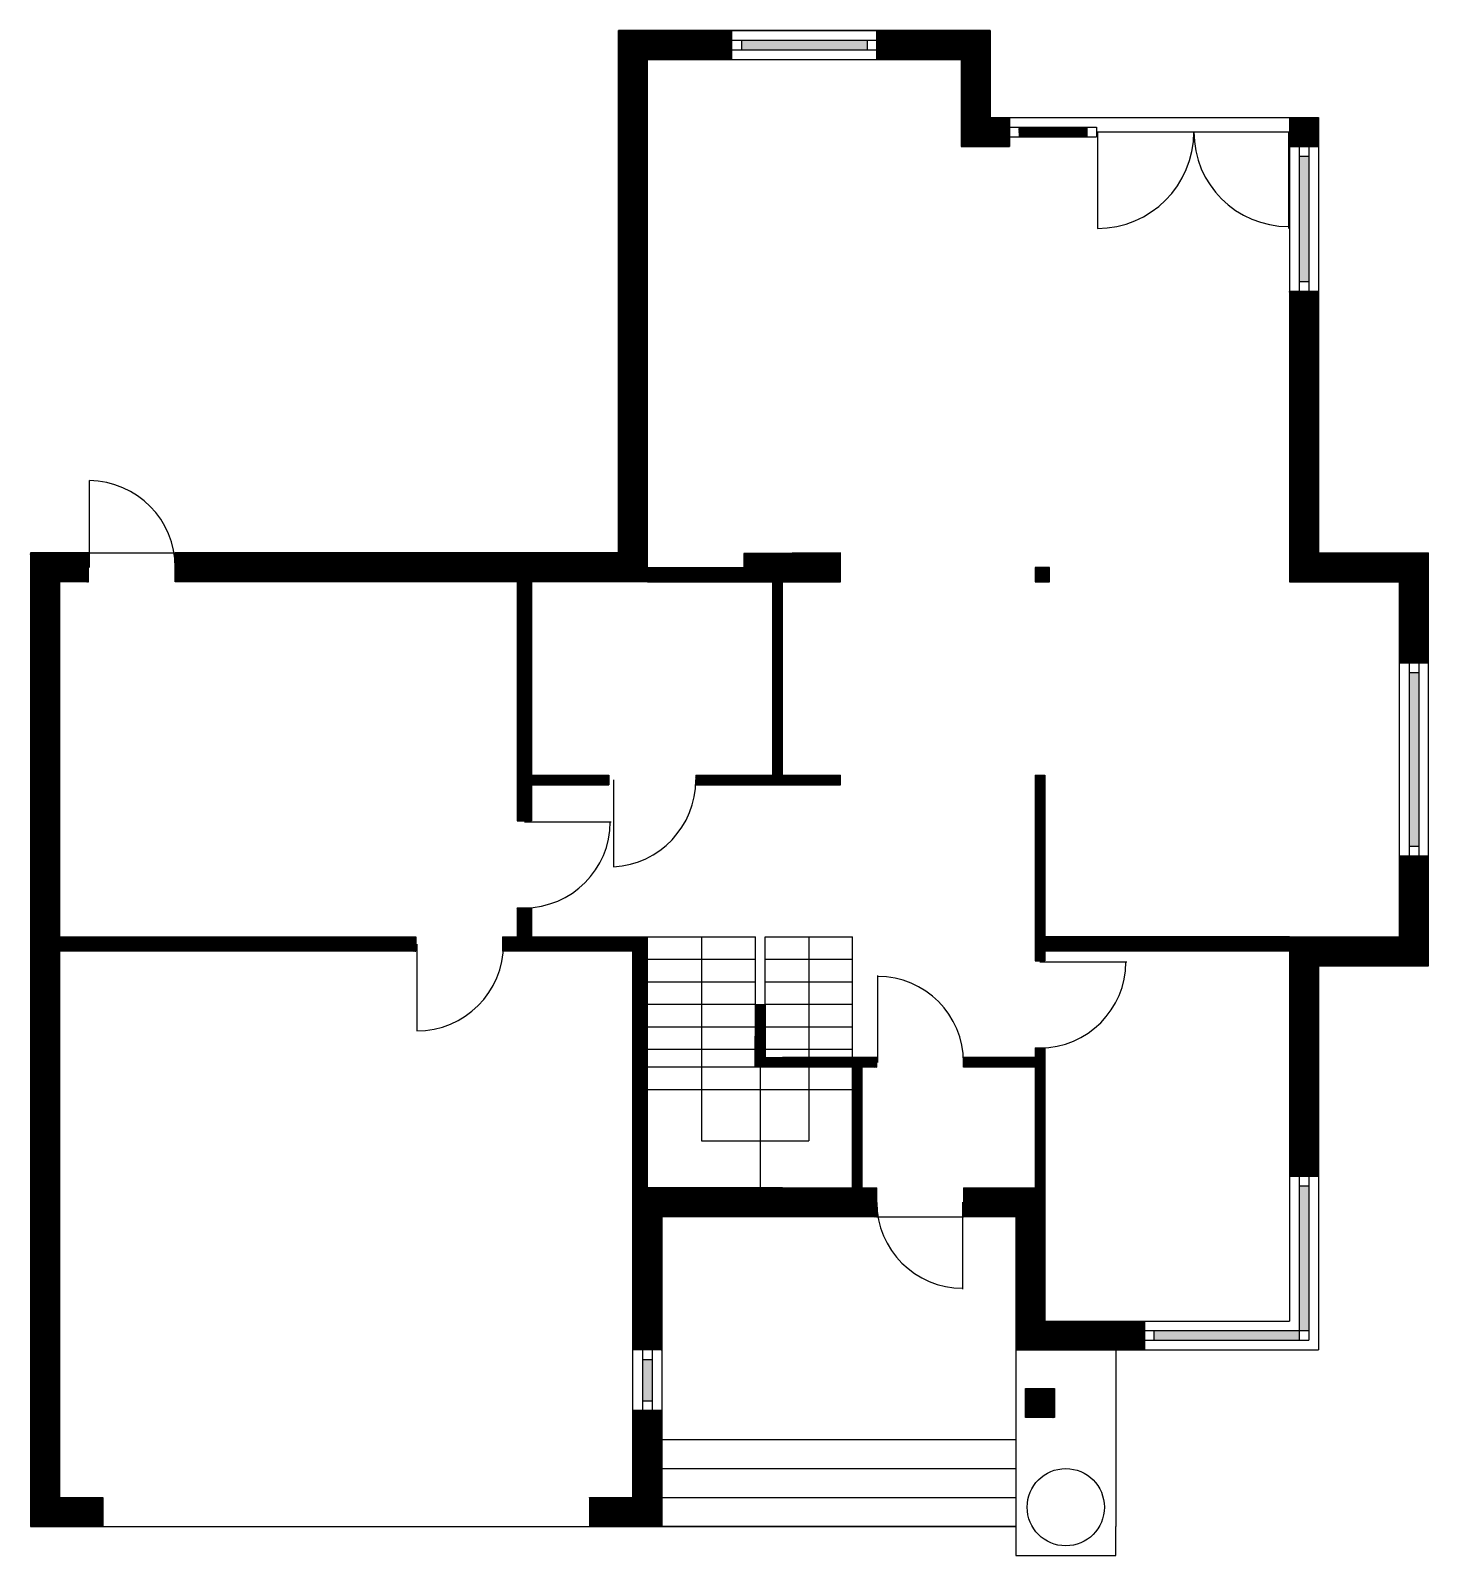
# Model space of a CAD drawing. Header units: millimetres. Extents: x 0 to 14480, y -300 to 15490.
import ezdxf

# ---------------------------------------------------------------- set-up
doc = ezdxf.new("R2010")
doc.units = ezdxf.units.MM

msp = doc.modelspace()

# ---------------------------------------------------------------- hatches: boundary and pattern name
h = msp.add_hatch()
h.set_pattern_fill('ANSI31', color=256)
h.paths.add_polyline_path([(6390, 15190), (7265, 15190), (7265, 15490), (6090, 15490), (6090, 10080), (1500, 10080), (1500, 9780), (5040, 9780), (5040, 7306), (5190, 7306), (5190, 7680), (5990, 7680), (5990, 7780), (5190, 7780), (5190, 9780), (6390, 9780), (7690, 9780), (7690, 7780), (6890, 7780), (6890, 7680), (8390, 7680), (8390, 7780), (7790, 7780), (7790, 9780), (8390, 9780), (8390, 10080), (7390, 10075), (7390, 9930), (6390, 9930)])
h.paths.add_polyline_path([(9940, 15490), (8765, 15490), (8765, 15190), (9640, 15190), (9640, 14290), (10140, 14290), (10140, 14590), (9940, 14590)])
h.paths.add_polyline_path([(13340, 14590), (13040, 14590), (13040, 14290), (13340, 14290)])
h.paths.add_polyline_path([(13340, 12790), (13040, 12790), (13040, 9780), (14180, 9780), (14180, 8943), (14480, 8943), (14480, 10080), (13340, 10080)])
h.paths.add_polyline_path([(300, 5956), (3990, 5956), (3990, 6106), (300, 6106), (300, 9780), (600, 9780), (600, 10080), (0, 10080), (0, 0), (750, 0), (750, 300), (300, 300)])
h.paths.add_polyline_path([(6390, 6106), (5190, 6106), (5190, 6406), (5040, 6406), (5040, 6106), (4890, 6106), (4890, 5956), (6240, 5956), (6240, 1828), (6540, 1828), (6540, 3206), (8765, 3206), (8765, 3506), (8615, 3506), (8615, 4756), (8765, 4756), (8765, 4856), (7790, 4856), (7610, 4856), (7610, 5405), (7510, 5406), (7505, 4756), (8515, 4756), (8515, 3506), (7790, 3506), (6390, 3506)])
h.paths.add_polyline_path([(10506, 4956), (10406, 4956), (10406, 4856), (9665, 4856), (9665, 4756), (10406, 4756), (10406, 3506), (9665, 3506), (9665, 3206), (10206, 3206), (10206, 1828), (11540, 1828), (11540, 2128), (10506, 2128)])
h.paths.add_polyline_path([(13340, 5806), (14480, 5806), (14480, 6943), (14180, 6943), (14180, 6106), (13040, 6106), (10506, 6106), (10506, 7780), (10406, 7780), (10406, 5956), (10406, 5856), (10506, 5856), (10506, 5956), (13040, 5956), (13040, 3628), (13340, 3628)])
h.paths.add_polyline_path([(10556, 9930), (10406, 9930), (10406, 9780), (10556, 9780)])
h.paths.add_polyline_path([(6540, 1200), (6240, 1200), (6240, 300), (5790, 300), (5790, 0), (6090, 0), (6540, 0)])
h.paths.add_polyline_path([(10606, 1428), (10306, 1428), (10306, 1128), (10606, 1128)])
h = msp.add_hatch()
h.set_pattern_fill('GOST_GROUND', color=256)
h.paths.add_polyline_path([(8665, 15390), (7365, 15390), (7365, 15290), (8665, 15290)])
h.paths.add_polyline_path([(13240, 14190), (13140, 14190), (13140, 12890), (13240, 12890)])
h.paths.add_polyline_path([(14380, 8843), (14280, 8843), (14280, 7043), (14380, 7043)])
h.paths.add_polyline_path([(13240, 3528), (13140, 3528), (13140, 2028), (13240, 2028)])
h.paths.add_polyline_path([(13140, 2028), (11640, 2028), (11640, 1928), (13140, 1928)])
h.paths.add_polyline_path([(6440, 1728), (6340, 1728), (6340, 1300), (6440, 1300)])
h = msp.add_hatch()
h.set_pattern_fill('GOST_GROUND', color=256)
h.paths.add_polyline_path([(10940, 14490), (10240, 14490), (10240, 14390), (10940, 14390)])

# ---------------------------------------------------------------- linework, layer by layer
for p, q in [((6090, 10080), (6090, 15490)), ((6090, 15490), (9940, 15490)), ((7265, 15190), (7265, 15490)), ((8765, 15190), (8765, 15490)), ((7265, 15390), (8765, 15390)), ((7365, 15390), (7365, 15290)), ((8665, 15390), (8665, 15290)), ((6390, 9930), (6390, 15190)), ((6390, 15190), (9640, 15190)), ((7265, 15290), (8765, 15290)), ((10140, 14590), (10140, 14290)), ((10140, 14590), (13040, 14590)), ((10140, 14490), (11040, 14490)), ((10140, 14390), (11040, 14390)), ((10240, 14490), (10240, 14390)), ((10940, 14490), (10940, 14390)), ((11040, 14490), (11040, 14390)), ((11050, 14440), (11050, 13440)), ((11050, 14440), (13040, 14440)), ((13030, 14440), (13030, 13440)), ((13140, 14290), (13140, 12790)), ((13240, 14290), (13240, 12790)), ((13140, 14190), (13240, 14190)), ((13140, 12890), (13240, 12890)), ((610, 9930), (610, 10830)), ((600, 9780), (600, 10080)), ((600, 10080), (1500, 10080)), ((1500, 9780), (1500, 10080)), ((8390, 10080), (7390, 10075)), ((7390, 10075), (7390, 9930)), ((7690, 10077), (7690, 10080)), ((7790, 10077), (7790, 10080)), ((8390, 9780), (8390, 10080)), ((6390, 9930), (7390, 9930)), ((300, 9780), (300, 6106)), ((600, 9780), (300, 9780)), ((5040, 9780), (1500, 9780)), ((5040, 9780), (5040, 7306)), ((6390, 9780), (5190, 9780)), ((5190, 9780), (5190, 7780)), ((6390, 9780), (7690, 9780)), ((7690, 7780), (7690, 9780)), ((7790, 9780), (8390, 9780)), ((7790, 7780), (7790, 9780)), ((14180, 6106), (14180, 9780)), ((14180, 8943), (14480, 8943)), ((14280, 8943), (14280, 6943)), ((14280, 8843), (14380, 8843)), ((14380, 8943), (14380, 6943)), ((5190, 7780), (5990, 7780)), ((5990, 7780), (5990, 7680)), ((6890, 7780), (6890, 7680)), ((6890, 7780), (7690, 7780)), ((7790, 7780), (8390, 7780)), ((8390, 7680), (8390, 7780)), ((10406, 7780), (10406, 5956)), ((10406, 7780), (10506, 7780)), ((10506, 7780), (10506, 6106)), ((5190, 7680), (5990, 7680)), ((5190, 7680), (5190, 7306)), ((6040, 7730), (6040, 6830)), ((6890, 7680), (8390, 7680)), ((5040, 7306), (5190, 7306)), ((5115, 7296), (6015, 7296)), ((14280, 7043), (14380, 7043)), ((14180, 6943), (14480, 6943)), ((5040, 6406), (5190, 6406)), ((5040, 6406), (5040, 6106)), ((5190, 6406), (5190, 6106)), ((300, 6106), (3990, 6106)), ((3990, 6106), (3990, 5956)), ((4000, 6031), (4000, 5131)), ((4890, 6106), (4890, 5956)), ((4890, 6106), (5040, 6106)), ((5190, 6106), (6390, 6106)), ((6390, 3506), (6390, 6106)), ((6390, 6106), (7510, 6106)), ((6950, 6106), (6950, 4523)), ((7510, 5406), (7510, 6106)), ((7610, 5405), (7610, 6106)), ((7610, 6106), (8515, 6106)), ((8062, 6106), (8062, 4856)), ((8515, 4856), (8515, 6106)), ((13040, 6106), (10506, 6106)), ((13040, 6106), (14180, 6106)), ((300, 5956), (300, 300)), ((3990, 5956), (300, 5956)), ((6240, 5956), (4890, 5956)), ((6240, 300), (6240, 5956)), ((6390, 5873), (7510, 5873)), ((7610, 5873), (8515, 5873)), ((10406, 5956), (10406, 5856)), ((10406, 5856), (10506, 5856)), ((10456, 5846), (11356, 5846)), ((13040, 5956), (10506, 5956)), ((10506, 5856), (10506, 5956)), ((10506, 5956), (10506, 5856)), ((8775, 4806), (8775, 5706)), ((13340, 5806), (14480, 5806)), ((6390, 5640), (7510, 5640)), ((7610, 5640), (8515, 5640)), ((6390, 5407), (7510, 5407)), ((7505, 4756), (7510, 5406)), ((7510, 5406), (7610, 5405)), ((7610, 5407), (8515, 5407)), ((7610, 5405), (7610, 4856)), ((6390, 5174), (7510, 5174)), ((7610, 5174), (8515, 5174)), ((6390, 4941), (7510, 4941)), ((7610, 4941), (8515, 4941)), ((10406, 4956), (10406, 4856)), ((10406, 4956), (10506, 4956)), ((10506, 4956), (10506, 2128)), ((7505, 4756), (6390, 4756)), ((8515, 4756), (7505, 4756)), ((7557, 4756), (7557, 3506)), ((7609, 4856), (7790, 4856)), ((8765, 4856), (7790, 4856)), ((8062, 4756), (8062, 3993)), ((8515, 3506), (8515, 4756)), ((8615, 3506), (8615, 4756)), ((8765, 4756), (8615, 4756)), ((8765, 4756), (8765, 4856)), ((10406, 4856), (9665, 4856)), ((9665, 4756), (9665, 4856)), ((10406, 4756), (9665, 4756)), ((10406, 4756), (10406, 3506)), ((8515, 4523), (6390, 4523)), ((6950, 4523), (6950, 3993)), ((6950, 3993), (8062, 3993)), ((7790, 3506), (6390, 3506)), ((7790, 3506), (8515, 3506)), ((8615, 3506), (8765, 3506)), ((8765, 3206), (8765, 3506)), ((9665, 3506), (9665, 3206)), ((9665, 3506), (10406, 3506)), ((13040, 3628), (13340, 3628)), ((13140, 3628), (13140, 1928)), ((13140, 3528), (13240, 3528)), ((13240, 3628), (13240, 1928)), ((9655, 3357), (9655, 2457)), ((6540, 3206), (6540, 0)), ((8765, 3206), (6540, 3206)), ((8765, 3206), (9665, 3206)), ((10206, 3206), (9665, 3206)), ((10206, 3206), (10206, 0)), ((10506, 2128), (13040, 2128)), ((11540, 2128), (11540, 1828)), ((11540, 2028), (13240, 2028)), ((11540, 1928), (13240, 1928)), ((11640, 1928), (11640, 2028)), ((6540, 1828), (6240, 1828)), ((6340, 1828), (6340, 1200)), ((6440, 1828), (6440, 1200)), ((10206, 1828), (13340, 1828)), ((10206, 1828), (10206, 1428)), ((11240, 1828), (11240, 0)), ((6340, 1728), (6440, 1728)), ((6340, 1300), (6440, 1300)), ((6540, 1200), (6240, 1200)), ((6540, 900), (10206, 900)), ((6540, 600), (10206, 600)), ((300, 300), (750, 300)), ((750, 300), (750, 0)), ((5790, 300), (5790, 0)), ((5790, 300), (6240, 300)), ((6540, 300), (10206, 300)), ((10206, 0), (10206, -300)), ((11240, -300), (11240, 0)), ((10206, -300), (11240, -300))]:
    msp.add_line(p, q)
for points in [[(9940, 15490), (6090, 15490), (6090, 10080)], [(9940, 15490), (6090, 15490)], [(9940, 15490), (9940, 14590), (10140, 14590)], [(9640, 15190), (9640, 14290), (10140, 14290)], [(13040, 14590), (13040, 9780)], [(13040, 14590), (13340, 14590)], [(13340, 14590), (13340, 10080)], [(13040, 14290), (13340, 14290)], [(13040, 12790), (13340, 12790)], [(0, 10080), (0, 0), (10206, 0)], [(600, 10080), (0, 10080), (0, 0), (6090, 0)], [(6090, 10080), (1500, 10080)], [(13340, 10080), (14480, 10080)], [(14480, 5806), (14480, 10080)], [(13040, 9780), (14180, 9780)], [(13040, 5956), (13040, 2128)], [(13340, 5806), (13340, 1828)], [(10206, 0), (6090, 0)]]:
    msp.add_lwpolyline(points)
for points in [[(10406, 9780), (10556, 9780), (10556, 9930), (10406, 9930)], [(10306, 1428), (10606, 1428), (10606, 1128), (10306, 1128)]]:
    msp.add_lwpolyline(points, close=True)
msp.add_circle((10723, 200), 400)
for centre, radius, start, end in [((11050, 14440), 1000, 270, 0), ((13030, 14440), 980, 180, 270), ((600, 9930), 900, 0, 89.3634), ((5990, 7730), 901, 273.1798, 0), ((5115, 7296), 890, 270, 0), ((4000, 6031), 900, 270, 0), ((10456, 5846), 890, 270, 0), ((8775, 4806), 890, 0, 90), ((9655, 3357), 890, 180.0426, 270)]:
    msp.add_arc(centre, radius, start, end)

doc.saveas('drawing.dxf')
